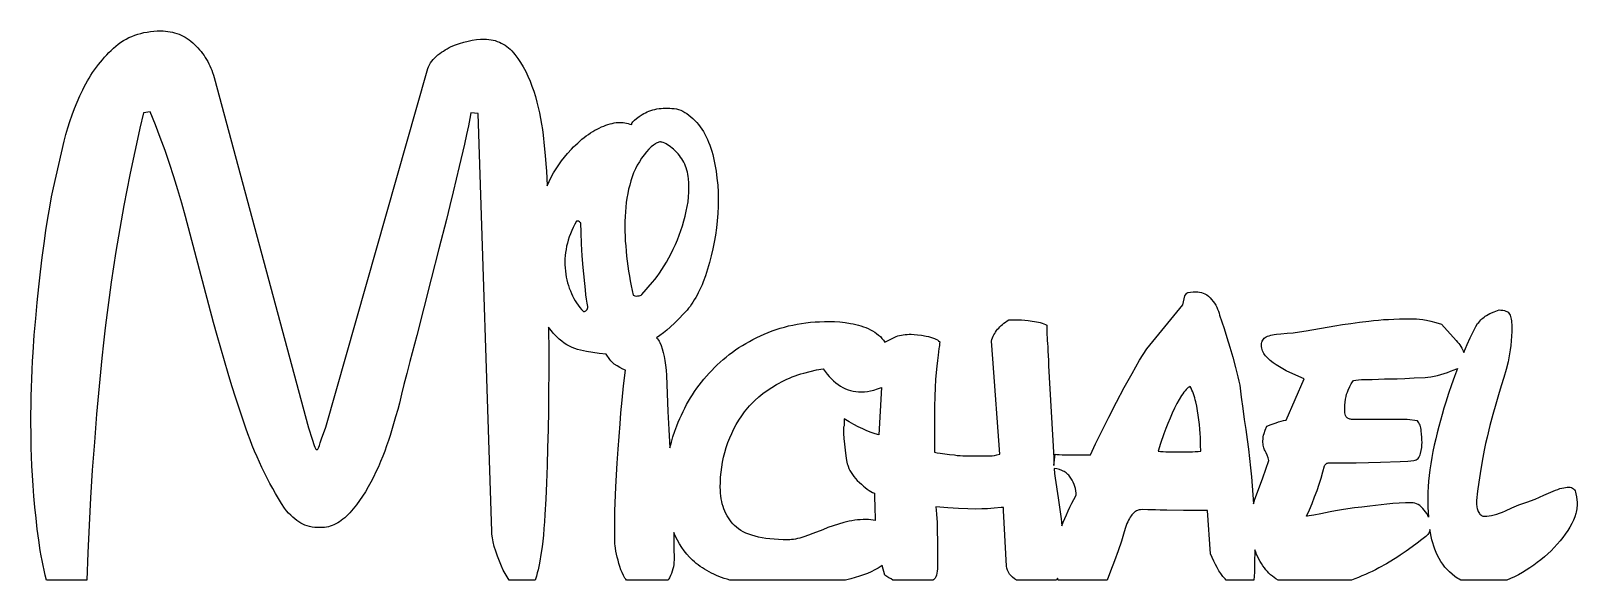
# Model space of a CAD drawing. Extents: x 17 to 192, y 19 to 81.
import ezdxf

# ---------------------------------------------------------------- set-up
doc = ezdxf.new("R2010")
doc.units = 0
doc.layers.add('CAMADA_1', color=18, linetype='CONTINUOUS')

msp = doc.modelspace()

# ---------------------------------------------------------------- linework, layer by layer
at = {"layer": 'CAMADA_1'}
for points in [[(18.95, 18.83), (18.8, 19.38), (18.66, 19.96), (18.54, 20.48), (18.43, 21.02), (18.33, 21.58), (18.23, 22.15), (18.05, 23.33), (17.89, 24.57), (17.75, 25.83), (17.63, 27.07), (17.52, 28.28), (17.43, 29.48), (17.35, 30.64), (17.29, 31.73), (17.25, 32.77), (17.22, 33.76), (17.19, 35.4), (17.18, 36.51), (17.18, 37.52), (17.19, 38.53), (17.21, 39.54), (17.24, 40.54), (17.27, 41.54), (17.32, 42.53), (17.37, 43.52), (17.43, 44.51), (17.56, 46.45), (17.72, 48.33), (17.88, 50.15), (18.06, 51.92), (18.26, 53.61), (18.46, 55.24), (18.66, 56.79), (18.87, 58.27), (19.08, 59.65), (19.29, 60.91), (19.5, 62.06), (19.72, 63.09), (20.94, 68.34), (21.13, 69.1), (21.34, 69.85), (21.57, 70.58), (21.82, 71.31), (22.09, 72.03), (22.38, 72.75), (22.69, 73.45), (23.02, 74.14), (23.19, 74.48), (23.37, 74.82), (23.55, 75.14), (23.74, 75.47), (23.94, 75.78), (24.14, 76.09), (24.35, 76.39), (24.56, 76.69), (24.78, 76.98), (25.01, 77.27), (25.24, 77.54), (25.48, 77.81), (25.72, 78.08), (25.97, 78.34), (26.23, 78.59), (26.49, 78.84), (26.76, 79.07), (27.03, 79.3), (27.32, 79.5), (27.62, 79.69), (27.92, 79.87), (28.23, 80.03), (28.55, 80.17), (28.88, 80.3), (29.22, 80.41), (29.56, 80.51), (29.92, 80.6), (30.28, 80.66), (30.65, 80.72), (31.03, 80.76), (31.42, 80.78), (31.82, 80.79), (32.09, 80.78), (32.36, 80.76), (32.63, 80.73), (32.89, 80.69), (33.14, 80.64), (33.39, 80.57), (33.63, 80.49), (33.88, 80.41), (34.11, 80.3), (34.34, 80.19), (34.57, 80.07), (34.79, 79.93), (35.01, 79.78), (35.22, 79.62), (35.43, 79.45), (35.63, 79.26), (35.83, 79.07), (36.02, 78.87), (36.2, 78.67), (36.37, 78.46), (36.54, 78.24), (36.7, 78.02), (36.84, 77.8), (36.99, 77.57), (37.12, 77.33), (37.25, 77.09), (37.36, 76.85), (37.47, 76.6), (37.58, 76.34), (37.67, 76.08), (37.76, 75.81), (37.83, 75.54), (48.5, 36), (48.91, 34.74), (49.14, 34.01), (49.2, 33.81), (49.24, 33.73), (49.27, 33.66), (49.31, 33.61), (49.35, 33.57), (49.39, 33.55), (49.43, 33.54), (49.47, 33.55), (49.51, 33.57), (49.55, 33.61), (49.59, 33.66), (49.63, 33.73), (49.66, 33.81), (49.73, 34.01), (49.82, 34.31), (49.97, 34.76), (50.45, 36.08), (61.88, 76.3), (61.95, 76.53), (62.04, 76.75), (62.14, 76.96), (62.26, 77.17), (62.39, 77.36), (62.54, 77.55), (62.71, 77.73), (62.89, 77.91), (63.09, 78.07), (63.29, 78.23), (63.49, 78.38), (63.7, 78.52), (63.91, 78.65), (64.13, 78.78), (64.36, 78.9), (64.59, 79.01), (65.06, 79.21), (65.53, 79.38), (66.01, 79.52), (66.49, 79.64), (66.97, 79.74), (67.43, 79.8), (67.88, 79.84), (68.31, 79.85), (68.57, 79.85), (68.83, 79.83), (69.08, 79.79), (69.32, 79.75), (69.56, 79.69), (69.79, 79.61), (70.02, 79.52), (70.24, 79.42), (70.45, 79.31), (70.66, 79.18), (70.86, 79.03), (71.06, 78.88), (71.25, 78.71), (71.43, 78.53), (71.61, 78.33), (71.78, 78.12), (72.11, 77.67), (72.42, 77.21), (72.72, 76.72), (72.99, 76.21), (73.24, 75.69), (73.48, 75.13), (73.7, 74.56), (73.9, 73.97), (74.08, 73.37), (74.25, 72.76), (74.41, 72.14), (74.55, 71.53), (74.67, 70.9), (74.78, 70.28), (74.88, 69.65), (74.96, 69.02), (75.09, 67.81), (75.2, 66.73), (75.28, 65.78), (75.34, 64.95), (75.37, 64.19), (75.4, 63.31), (75.63, 63.81), (75.88, 64.29), (76.14, 64.76), (76.42, 65.22), (76.72, 65.67), (77.03, 66.11), (77.36, 66.53), (77.7, 66.94), (78.17, 67.45), (78.4, 67.69), (78.63, 67.92), (78.87, 68.14), (79.1, 68.36), (79.34, 68.56), (79.58, 68.75), (79.82, 68.93), (80.06, 69.11), (80.31, 69.27), (80.55, 69.42), (80.8, 69.57), (81.04, 69.7), (81.29, 69.83), (81.54, 69.95), (81.79, 70.05), (82.04, 70.14), (82.27, 70.23), (82.51, 70.3), (82.74, 70.35), (82.96, 70.4), (83.18, 70.44), (83.39, 70.46), (83.6, 70.47), (83.8, 70.47), (84, 70.45), (84.19, 70.43), (84.38, 70.39), (84.56, 70.35), (84.74, 70.28), (84.92, 70.21), (84.96, 70.28), (84.97, 70.34), (84.97, 70.37), (84.99, 70.41), (85.07, 70.52), (85.26, 70.72), (85.5, 70.92), (85.79, 71.13), (86.13, 71.35), (86.31, 71.45), (86.5, 71.55), (86.7, 71.64), (86.9, 71.73), (87.11, 71.8), (87.33, 71.87), (87.56, 71.93), (87.79, 71.98), (88.03, 72.02), (88.27, 72.05), (88.51, 72.07), (88.75, 72.08), (89, 72.08), (89.24, 72.07), (89.49, 72.05), (89.74, 72.02), (89.99, 71.98), (90.23, 71.91), (90.48, 71.83), (90.71, 71.72), (90.95, 71.6), (91.18, 71.45), (91.41, 71.29), (91.63, 71.11), (91.86, 70.9), (92.08, 70.68), (92.29, 70.45), (92.49, 70.21), (92.68, 69.96), (92.86, 69.7), (93.03, 69.43), (93.2, 69.15), (93.35, 68.85), (93.5, 68.55), (93.63, 68.23), (93.76, 67.9), (93.88, 67.56), (93.99, 67.22), (94.09, 66.86), (94.18, 66.48), (94.34, 65.73), (94.47, 64.96), (94.57, 64.19), (94.65, 63.4), (94.69, 62.61), (94.71, 61.81), (94.69, 61), (94.65, 60.19), (94.59, 59.37), (94.5, 58.56), (94.39, 57.76), (94.26, 56.97), (94.1, 56.19), (93.93, 55.41), (93.73, 54.65), (93.51, 53.89), (93.27, 53.16), (93.01, 52.48), (92.88, 52.15), (92.75, 51.84), (92.61, 51.53), (92.46, 51.24), (92.32, 50.96), (92.17, 50.69), (92.01, 50.43), (91.86, 50.18), (91.69, 49.94), (91.53, 49.71), (91.36, 49.49), (91.19, 49.29), (90.76, 48.81), (90.3, 48.33), (89.81, 47.84), (89.29, 47.36), (88.91, 47.02), (88.53, 46.71), (88.14, 46.42), (87.76, 46.16), (87.87, 46.04), (87.96, 45.91), (88.05, 45.78), (88.12, 45.64), (88.26, 45.3), (88.39, 44.93), (88.51, 44.52), (88.61, 44.07), (88.7, 43.59), (88.77, 43.06), (88.84, 42.51), (88.89, 41.91), (88.96, 39.88), (89.04, 37.84), (89.14, 35.8), (89.25, 33.74), (89.42, 34.37), (89.6, 34.99), (89.8, 35.62), (90.03, 36.24), (90.19, 36.65), (90.37, 37.05), (90.55, 37.45), (90.74, 37.85), (90.93, 38.24), (91.14, 38.62), (91.35, 39), (91.58, 39.37), (91.81, 39.74), (92.05, 40.1), (92.3, 40.46), (92.56, 40.81), (92.82, 41.16), (93.1, 41.5), (93.38, 41.83), (93.67, 42.16), (93.97, 42.49), (94.28, 42.8), (94.6, 43.11), (94.92, 43.41), (95.26, 43.71), (95.6, 43.99), (95.95, 44.27), (96.31, 44.53), (96.67, 44.8), (97.05, 45.05), (97.43, 45.29), (97.82, 45.53), (98.22, 45.76), (98.63, 45.98), (99.05, 46.19), (99.47, 46.4), (99.9, 46.59), (100.34, 46.77), (100.79, 46.94), (101.24, 47.1), (101.7, 47.25), (102.17, 47.38), (102.64, 47.5), (103.12, 47.6), (103.61, 47.7), (104.1, 47.78), (104.61, 47.85), (105.11, 47.91), (105.63, 47.95), (106.15, 47.98), (106.68, 48), (107.22, 48.01), (107.81, 47.99), (108.41, 47.95), (109.02, 47.89), (109.63, 47.79), (109.93, 47.74), (110.23, 47.67), (110.52, 47.59), (110.81, 47.51), (111.08, 47.41), (111.35, 47.31), (111.62, 47.2), (111.87, 47.07), (112.12, 46.94), (112.36, 46.8), (112.58, 46.64), (112.79, 46.47), (113, 46.29), (113.18, 46.1), (113.36, 45.9), (113.52, 45.68), (114.78, 46.31), (114.97, 46.37), (115.17, 46.42), (115.37, 46.47), (115.58, 46.5), (115.79, 46.53), (116.01, 46.55), (116.24, 46.56), (116.47, 46.57), (116.8, 46.55), (117.19, 46.51), (117.64, 46.45), (118.16, 46.36), (118.43, 46.3), (118.67, 46.24), (118.89, 46.17), (119.09, 46.09), (119.27, 46.01), (119.43, 45.92), (119.57, 45.82), (119.69, 45.72), (119.68, 45.48), (119.67, 45.28), (119.64, 45.1), (119.6, 44.96), (119.52, 44.2), (119.43, 43.61), (119.36, 42.96), (119.29, 42.24), (119.22, 41.44), (119.17, 40.56), (119.13, 39.55), (119.1, 38.42), (119.09, 37.17), (119.09, 33.27), (119.42, 33.2), (119.73, 33.14), (120.01, 33.09), (120.28, 33.06), (120.81, 33.01), (121.38, 32.94), (121.68, 32.9), (121.99, 32.87), (122.32, 32.86), (122.65, 32.85), (125.44, 32.85), (125.63, 32.86), (125.87, 32.89), (126.14, 32.95), (126.46, 33.02), (125.7, 43.77), (125.53, 45.8), (125.59, 45.98), (125.65, 46.16), (125.73, 46.33), (125.81, 46.49), (125.9, 46.65), (126, 46.81), (126.11, 46.97), (126.23, 47.12), (126.35, 47.26), (126.49, 47.41), (126.63, 47.54), (126.78, 47.68), (126.94, 47.81), (127.11, 47.93), (127.29, 48.06), (127.48, 48.18), (128.66, 48.18), (128.94, 48.17), (129.28, 48.14), (129.68, 48.1), (130.14, 48.05), (130.38, 48.01), (130.61, 47.97), (130.83, 47.92), (131.04, 47.87), (131.24, 47.81), (131.44, 47.74), (131.62, 47.66), (131.79, 47.58), (131.79, 46.48), (131.8, 46.18), (131.81, 45.85), (131.84, 45.5), (131.88, 45.13), (131.89, 44.67), (131.92, 44.15), (131.95, 43.59), (131.96, 43.01), (132.56, 32.6), (132.56, 32.17), (132.58, 31.75), (132.72, 33.04), (132.92, 33.01), (133.18, 32.98), (133.51, 32.96), (133.9, 32.96), (136.7, 32.96), (137.27, 34.18), (137.97, 35.63), (138.76, 37.22), (139.62, 38.89), (140.51, 40.55), (140.95, 41.35), (141.39, 42.15), (141.83, 42.9), (142.25, 43.62), (142.66, 44.28), (143.05, 44.9), (147.11, 49.89), (147.36, 50.91), (147.45, 51.06), (147.54, 51.17), (147.59, 51.22), (147.64, 51.25), (147.69, 51.27), (147.74, 51.29), (147.99, 51.32), (148.29, 51.33), (148.8, 51.33), (149.01, 51.32), (149.22, 51.28), (149.42, 51.21), (149.62, 51.12), (149.81, 51), (150, 50.85), (150.19, 50.68), (150.37, 50.48), (150.54, 50.27), (150.69, 50.06), (150.83, 49.84), (150.95, 49.62), (151.05, 49.39), (151.14, 49.17), (151.21, 48.94), (151.26, 48.71), (151.77, 47.22), (152.1, 46.21), (152.44, 45.11), (152.77, 43.97), (153.08, 42.82), (153.34, 41.75), (153.45, 41.27), (153.54, 40.83), (153.71, 39.47), (153.88, 38.18), (154.05, 36.95), (154.22, 35.8), (154.38, 34.68), (154.53, 33.59), (154.66, 32.53), (154.77, 31.48), (154.87, 30.47), (154.96, 29.46), (155.03, 28.45), (155.1, 27.44), (155.26, 27.94), (155.44, 28.45), (156.15, 30.37), (156.84, 32.3), (156.75, 32.63), (156.65, 32.92), (156.54, 33.18), (156.41, 33.41), (156.35, 33.52), (156.3, 33.63), (156.26, 33.76), (156.22, 33.89), (156.2, 34.03), (156.18, 34.18), (156.16, 34.34), (156.16, 34.51), (156.17, 34.75), (156.19, 34.97), (156.23, 35.17), (156.29, 35.35), (156.42, 35.73), (156.58, 36.2), (157.1, 36.38), (157.64, 36.58), (157.92, 36.68), (158.2, 36.76), (158.49, 36.83), (158.78, 36.88), (160.82, 41.53), (159.21, 42.25), (158.79, 42.45), (158.39, 42.66), (158.01, 42.87), (157.64, 43.1), (157.3, 43.34), (156.99, 43.59), (156.71, 43.85), (156.58, 43.98), (156.46, 44.12), (156.35, 44.26), (156.25, 44.4), (156.17, 44.55), (156.11, 44.7), (156.06, 44.85), (156.02, 45.01), (156, 45.18), (155.99, 45.34), (156, 45.51), (156.03, 45.66), (156.07, 45.79), (156.13, 45.91), (156.21, 46.02), (156.3, 46.12), (156.41, 46.2), (156.54, 46.27), (156.69, 46.34), (156.85, 46.39), (157.03, 46.44), (157.23, 46.49), (157.44, 46.53), (157.68, 46.56), (158.19, 46.61), (158.88, 46.67), (159.58, 46.74), (160.3, 46.84), (161.03, 46.95), (164.25, 47.5), (165.14, 47.65), (166.08, 47.79), (167.06, 47.92), (168.1, 48.05), (168.64, 48.11), (169.19, 48.16), (169.76, 48.21), (170.34, 48.24), (170.94, 48.27), (171.56, 48.29), (172.19, 48.3), (172.84, 48.31), (173.15, 48.3), (173.47, 48.29), (173.82, 48.26), (174.19, 48.22), (174.39, 48.2), (174.61, 48.16), (175.1, 48.05), (175.67, 47.9), (176.31, 47.71), (177.96, 45.85), (178.11, 45.68), (178.24, 45.51), (178.37, 45.35), (178.48, 45.18), (178.58, 45.01), (178.67, 44.85), (178.75, 44.68), (178.82, 44.52), (179.19, 45.39), (179.54, 46.16), (179.86, 46.85), (180.17, 47.44), (180.38, 47.76), (180.5, 47.9), (180.61, 48.04), (180.73, 48.17), (180.85, 48.29), (180.97, 48.39), (181.1, 48.49), (181.23, 48.59), (181.39, 48.69), (181.57, 48.79), (181.77, 48.89), (182.24, 49.09), (182.79, 49.3), (183.01, 49.29), (183.21, 49.27), (183.39, 49.23), (183.55, 49.18), (183.69, 49.12), (183.81, 49.04), (183.9, 48.94), (183.98, 48.83), (184.04, 48.71), (184.09, 48.57), (184.13, 48.42), (184.17, 48.25), (184.19, 48.07), (184.21, 47.87), (184.23, 47.66), (184.23, 47.44), (184.22, 46.87), (184.2, 46.33), (184.17, 45.81), (184.12, 45.3), (184.06, 44.81), (183.99, 44.34), (183.91, 43.89), (183.81, 43.46), (183.58, 42.59), (183.33, 41.68), (183.05, 40.73), (182.75, 39.73), (182.43, 38.67), (182.1, 37.52), (181.77, 36.28), (181.44, 34.95), (181.27, 34.24), (181.11, 33.47), (180.95, 32.65), (180.8, 31.78), (180.66, 30.86), (180.52, 29.89), (180.38, 28.87), (180.25, 27.79), (180.25, 27.46), (180.25, 27.31), (180.27, 27.17), (180.29, 27.04), (180.31, 26.91), (180.35, 26.78), (180.39, 26.66), (180.45, 26.55), (180.5, 26.44), (180.57, 26.34), (180.64, 26.25), (180.72, 26.18), (180.8, 26.12), (180.89, 26.08), (180.98, 26.04), (181.08, 26.02), (181.18, 26.02), (181.42, 26.03), (181.68, 26.06), (181.95, 26.11), (182.23, 26.18), (182.53, 26.26), (182.84, 26.37), (183.17, 26.5), (183.51, 26.65), (184.24, 26.97), (185.04, 27.3), (185.92, 27.63), (186.85, 27.96), (187.83, 28.4), (188.89, 28.85), (189.15, 28.96), (189.41, 29.06), (189.65, 29.14), (189.88, 29.2), (190.1, 29.25), (190.3, 29.29), (190.49, 29.31), (190.66, 29.32), (190.82, 29.31), (190.97, 29.27), (191.09, 29.21), (191.2, 29.13), (191.3, 29.02), (191.37, 28.89), (191.43, 28.74), (191.47, 28.56), (191.52, 28.2), (191.56, 27.88), (191.59, 27.6), (191.6, 27.37), (191.59, 27.2), (191.58, 27.03), (191.56, 26.85), (191.53, 26.68), (191.49, 26.5), (191.45, 26.32), (191.33, 25.95), (191.18, 25.58), (191, 25.2), (190.79, 24.81), (190.54, 24.41), (190.26, 24.01), (189.98, 23.62), (189.67, 23.24), (189.35, 22.86), (189.02, 22.5), (188.66, 22.14), (188.3, 21.79), (187.91, 21.44), (187.52, 21.11), (187.11, 20.8), (186.7, 20.49), (186.28, 20.21), (185.86, 19.93), (185.42, 19.67), (184.98, 19.43), (184.53, 19.2), (184.1, 19), (183.68, 18.83), (178.5, 18.83), (178.31, 18.92), (178.13, 19.02), (177.96, 19.13), (177.8, 19.24), (177.49, 19.48), (177.2, 19.74), (176.93, 20.01), (176.67, 20.3), (176.44, 20.61), (176.22, 20.93), (176.03, 21.26), (175.85, 21.61), (175.7, 21.95), (175.56, 22.3), (175.43, 22.65), (175.32, 23.01), (175.22, 23.38), (175.13, 23.75), (175.06, 24.14), (175, 24.53), (174.97, 24.4), (174.93, 24.28), (174.88, 24.17), (174.83, 24.07), (174.77, 23.98), (174.7, 23.89), (174.62, 23.82), (174.53, 23.75), (174.08, 23.4), (173.56, 23), (172.98, 22.57), (172.33, 22.1), (171.99, 21.86), (171.63, 21.62), (171.26, 21.38), (170.88, 21.14), (170.08, 20.67), (169.24, 20.2), (168.87, 20), (168.49, 19.81), (168.11, 19.63), (167.72, 19.46), (167.33, 19.29), (166.93, 19.13), (166.53, 18.98), (166.13, 18.83), (157.86, 18.83), (157.63, 18.97), (157.42, 19.11), (157.22, 19.27), (157.02, 19.43), (156.83, 19.61), (156.66, 19.8), (156.49, 19.99), (156.33, 20.2), (156.16, 20.44), (156, 20.69), (155.85, 20.93), (155.7, 21.18), (155.57, 21.44), (155.45, 21.7), (155.34, 21.96), (155.23, 22.22), (155.22, 20.72), (155.21, 20.15), (155.19, 19.71), (155.16, 19.26), (155.12, 18.83), (152, 18.83), (151.89, 18.95), (151.65, 19.24), (151.42, 19.55), (151.2, 19.88), (150.99, 20.23), (150.79, 20.59), (150.6, 20.97), (150.42, 21.37), (150.24, 21.78), (149.9, 26.69), (147.19, 26.69), (145.3, 26.7), (144.58, 26.72), (144.02, 26.74), (143.16, 26.77), (142.54, 26.78), (142.35, 26.77), (142.2, 26.76), (142.09, 26.73), (142.06, 26.71), (142.03, 26.69), (141.91, 26.64), (141.8, 26.58), (141.69, 26.51), (141.59, 26.42), (141.48, 26.31), (141.38, 26.2), (141.28, 26.07), (141.18, 25.92), (141.09, 25.76), (141, 25.59), (140.91, 25.41), (140.82, 25.21), (140.66, 24.77), (140.51, 24.28), (140.19, 23.23), (139.83, 22.13), (139.43, 21), (138.98, 19.84), (138.6, 18.83), (133.05, 18.83), (132.98, 19.04), (132.86, 18.83), (128.36, 18.83), (128.13, 18.98), (127.92, 19.15), (127.74, 19.32), (127.58, 19.51), (127.45, 19.72), (127.35, 19.93), (127.27, 20.16), (127.22, 20.41), (126.88, 26.67), (126.88, 27.01), (126.63, 27.01), (125.82, 26.94), (125.1, 26.88), (124.43, 26.85), (123.75, 26.84), (122.87, 26.86), (121.82, 26.9), (120.62, 26.98), (119.26, 27.09), (119.3, 26.7), (119.34, 26.27), (119.39, 25.32), (119.42, 24.3), (119.43, 23.28), (119.43, 20.41), (119.43, 20.1), (119.4, 19.83), (119.37, 19.59), (119.32, 19.38), (119.25, 19.2), (119.17, 19.05), (119.12, 18.98), (119.08, 18.93), (119.02, 18.88), (118.97, 18.84), (118.95, 18.83), (114.41, 18.83), (114.2, 18.95), (113.97, 19.08), (113.74, 19.22), (113.51, 19.39), (113.21, 20.48), (113.1, 20.41), (112.74, 20.18), (112.36, 19.97), (111.97, 19.77), (111.55, 19.58), (111.11, 19.41), (110.65, 19.25), (110.17, 19.1), (109.67, 18.97), (109.08, 18.83), (96.02, 18.83), (95.7, 18.92), (95.39, 19.02), (95.08, 19.13), (94.79, 19.24), (94.5, 19.36), (94.22, 19.48), (93.94, 19.61), (93.68, 19.75), (93.42, 19.89), (93.17, 20.04), (92.92, 20.2), (92.68, 20.36), (92.45, 20.53), (92.23, 20.71), (92.02, 20.89), (91.81, 21.08), (91.48, 21.41), (91.17, 21.76), (90.87, 22.12), (90.6, 22.5), (90.35, 22.9), (90.11, 23.32), (89.89, 23.75), (89.7, 24.2), (89.72, 22.63), (89.73, 21.08), (89.72, 20.83), (89.7, 20.58), (89.66, 20.33), (89.6, 20.08), (89.53, 19.83), (89.45, 19.58), (89.34, 19.34), (89.22, 19.09), (89.14, 18.96), (89.05, 18.83), (84.37, 18.83), (84.27, 18.93), (84.18, 19.05), (84.1, 19.19), (84.02, 19.35), (83.87, 19.67), (83.74, 20), (83.62, 20.35), (83.51, 20.7), (83.41, 21.06), (83.32, 21.41), (83.24, 21.76), (83.17, 22.1), (83.11, 22.42), (83.08, 22.69), (83.05, 22.92), (83.04, 23.12), (83.04, 25.7), (83.05, 26.64), (83.09, 27.52), (83.17, 29.34), (83.3, 32), (83.42, 33.58), (83.64, 36.45), (83.74, 37.71), (83.87, 39.14), (84.04, 40.74), (84.25, 42.5), (83.93, 42.64), (83.61, 42.8), (83.3, 42.98), (82.98, 43.19), (82.85, 43.31), (82.73, 43.43), (82.61, 43.57), (82.49, 43.73), (82.06, 44.33), (81.29, 44.4), (80.55, 44.5), (79.85, 44.61), (79.18, 44.75), (78.85, 44.84), (78.54, 44.94), (78.23, 45.07), (77.92, 45.21), (77.63, 45.38), (77.34, 45.56), (77.05, 45.77), (76.78, 45.99), (76.61, 46.14), (76.45, 46.3), (76.3, 46.46), (76.14, 46.63), (76, 46.81), (75.85, 46.99), (75.72, 47.18), (75.58, 47.38), (75.59, 44.51), (75.59, 42.3), (75.57, 40.12), (75.55, 37.96), (75.51, 35.83), (75.46, 33.75), (75.4, 31.74), (75.33, 29.81), (75.25, 27.96), (75.16, 26.22), (75.1, 25.4), (75.04, 24.63), (74.98, 23.9), (74.91, 23.21), (74.83, 22.56), (74.75, 21.95), (74.53, 20.72), (74.47, 20.36), (74.39, 20), (74.3, 19.64), (74.2, 19.28), (74.12, 19.05), (74.04, 18.83), (71.14, 18.83), (70.9, 19.19), (70.67, 19.56), (70.46, 19.96), (70.26, 20.38), (70.02, 20.95), (69.8, 21.51), (69.62, 22.07), (69.45, 22.62), (69.33, 23.14), (69.23, 23.6), (69.18, 23.99), (69.16, 24.16), (69.16, 24.32), (67.63, 71.47), (66.79, 71.56), (66.68, 70.89), (66.52, 70.08), (66.32, 69.11), (66.07, 68), (65.48, 65.47), (64.8, 62.63), (64.43, 61.1), (64.04, 59.51), (63.19, 56.19), (62.32, 52.82), (61.5, 49.55), (60.7, 46.42), (59.93, 43.49), (59.57, 42.13), (59.25, 40.9), (58.98, 39.79), (58.74, 38.79), (58.55, 38.09), (58.31, 37.25), (57.69, 35.15), (57.5, 34.56), (57.3, 33.97), (57.09, 33.38), (56.86, 32.79), (56.62, 32.21), (56.37, 31.62), (56.1, 31.04), (55.82, 30.45), (55.53, 29.88), (55.23, 29.33), (54.91, 28.8), (54.59, 28.28), (54.25, 27.79), (53.9, 27.32), (53.53, 26.87), (53.16, 26.43), (52.97, 26.23), (52.77, 26.04), (52.58, 25.86), (52.38, 25.69), (52.18, 25.54), (51.98, 25.4), (51.78, 25.27), (51.57, 25.16), (51.36, 25.06), (51.15, 24.98), (50.94, 24.9), (50.73, 24.84), (50.51, 24.8), (50.3, 24.77), (50.08, 24.75), (49.86, 24.74), (49.52, 24.75), (49.21, 24.77), (48.9, 24.81), (48.62, 24.87), (48.34, 24.94), (48.09, 25.02), (47.84, 25.13), (47.61, 25.25), (47.39, 25.38), (47.16, 25.54), (46.94, 25.72), (46.71, 25.92), (46.48, 26.15), (46.25, 26.39), (46.02, 26.65), (45.79, 26.94), (45.45, 27.48), (45.11, 28.04), (44.78, 28.6), (44.46, 29.17), (44.14, 29.74), (43.83, 30.33), (43.53, 30.92), (43.24, 31.52), (42.96, 32.13), (42.68, 32.75), (42.41, 33.38), (42.15, 34.01), (41.89, 34.66), (41.65, 35.31), (41.41, 35.97), (41.18, 36.63), (40.73, 37.99), (40.28, 39.35), (39.85, 40.74), (39.42, 42.14), (39, 43.55), (38.59, 44.98), (38.19, 46.43), (37.79, 47.89), (34.62, 59.83), (34.2, 61.34), (33.76, 62.84), (33.3, 64.33), (32.82, 65.81), (32.31, 67.28), (31.77, 68.75), (31.22, 70.2), (30.64, 71.64), (29.87, 71.56), (29.47, 69.8), (29.08, 68.05), (28.7, 66.3), (28.34, 64.56), (28, 62.82), (27.67, 61.08), (27.35, 59.34), (27.05, 57.61), (26.76, 55.88), (26.49, 54.16), (26.24, 52.43), (25.99, 50.71), (25.77, 49), (25.56, 47.29), (25.36, 45.58), (25.18, 43.87), (24.86, 40.69), (24.58, 37.53), (24.33, 34.38), (24.1, 31.24), (23.9, 28.12), (23.74, 25.01), (23.6, 21.91), (23.49, 18.83)], [(85.13, 50.96), (85.21, 50.92), (85.32, 50.89), (85.45, 50.87), (85.62, 50.88), (85.78, 50.9), (85.91, 50.93), (86.02, 50.97), (86.09, 51.03), (87.31, 52.44), (87.57, 52.75), (87.83, 53.09), (88.1, 53.46), (88.36, 53.85), (88.62, 54.27), (88.87, 54.71), (89.13, 55.18), (89.39, 55.67), (89.64, 56.18), (89.88, 56.7), (90.1, 57.22), (90.3, 57.74), (90.49, 58.27), (90.67, 58.81), (90.84, 59.35), (90.98, 59.9), (91.11, 60.44), (91.22, 60.99), (91.3, 61.52), (91.36, 62.05), (91.39, 62.58), (91.4, 63.1), (91.38, 63.61), (91.35, 64.12), (91.32, 64.37), (91.28, 64.62), (91.23, 64.86), (91.17, 65.09), (91.1, 65.32), (91.02, 65.54), (90.93, 65.75), (90.83, 65.96), (90.72, 66.17), (90.6, 66.36), (90.47, 66.56), (90.33, 66.74), (90.18, 66.92), (90.02, 67.1), (89.85, 67.26), (89.67, 67.43), (89.5, 67.57), (89.33, 67.71), (89.16, 67.83), (88.99, 67.93), (88.83, 68.03), (88.67, 68.11), (88.51, 68.18), (88.36, 68.23), (88.28, 68.25), (88.19, 68.26), (88.11, 68.26), (88.02, 68.24), (87.92, 68.21), (87.83, 68.17), (87.72, 68.12), (87.62, 68.06), (87.39, 67.9), (87.16, 67.7), (86.9, 67.45), (86.63, 67.15), (86.34, 66.79), (86.06, 66.42), (85.81, 66.03), (85.58, 65.63), (85.36, 65.21), (85.17, 64.78), (85, 64.34), (84.85, 63.88), (84.72, 63.4), (84.6, 62.92), (84.5, 62.43), (84.41, 61.93), (84.34, 61.42), (84.28, 60.91), (84.24, 60.38), (84.21, 59.84), (84.19, 59.3), (84.18, 58.75), (84.19, 58.2), (84.2, 57.64), (84.23, 57.08), (84.27, 56.52), (84.31, 55.95), (84.37, 55.38), (84.44, 54.81), (84.51, 54.24), (84.59, 53.68), (84.69, 53.13), (84.79, 52.58), (84.89, 52.04), (85.01, 51.5)], [(79.5, 49.13), (79.61, 49.14), (79.71, 49.17), (79.79, 49.21), (79.85, 49.27), (79.92, 49.37), (79.97, 49.47), (80, 49.59), (80, 49.7), (79.92, 50.08), (79.84, 50.52), (79.78, 51.02), (79.72, 51.57), (79.48, 54.08), (79.37, 55.42), (79.29, 56.76), (79.24, 58.03), (79.22, 59.13), (79.15, 59.18), (79.05, 59.26), (78.95, 59.31), (78.84, 59.33), (78.72, 59.33), (78.53, 58.98), (78.35, 58.62), (78.19, 58.26), (78.04, 57.9), (77.91, 57.55), (77.8, 57.19), (77.69, 56.84), (77.61, 56.49), (77.54, 56.14), (77.48, 55.78), (77.44, 55.43), (77.42, 55.08), (77.41, 54.74), (77.41, 54.39), (77.43, 54.04), (77.47, 53.69), (77.52, 53.35), (77.57, 53.02), (77.64, 52.69), (77.72, 52.37), (77.81, 52.06), (77.91, 51.76), (78.03, 51.46), (78.15, 51.17), (78.28, 50.89), (78.42, 50.61), (78.58, 50.35), (78.74, 50.09), (78.91, 49.84), (79.1, 49.59), (79.29, 49.36)], [(112.43, 25.55), (112.18, 25.6), (111.92, 25.63), (111.65, 25.65), (111.37, 25.66), (111.05, 25.65), (110.73, 25.63), (110.42, 25.61), (110.11, 25.57), (109.8, 25.52), (109.49, 25.46), (109.18, 25.4), (108.87, 25.32), (108.26, 25.14), (107.66, 24.95), (107.08, 24.74), (106.5, 24.51), (105.4, 24.08), (104.88, 23.89), (104.38, 23.71), (104.14, 23.63), (103.9, 23.56), (103.67, 23.5), (103.44, 23.45), (103.21, 23.42), (102.99, 23.39), (102.78, 23.37), (102.56, 23.37), (102.02, 23.38), (101.5, 23.39), (101.01, 23.43), (100.54, 23.47), (100.08, 23.53), (99.65, 23.6), (99.24, 23.68), (98.86, 23.77), (98.49, 23.88), (98.15, 24), (97.83, 24.13), (97.53, 24.27), (97.25, 24.43), (97, 24.6), (96.76, 24.78), (96.55, 24.98), (96.36, 25.18), (96.17, 25.4), (96, 25.62), (95.85, 25.85), (95.7, 26.09), (95.57, 26.34), (95.45, 26.6), (95.34, 26.86), (95.25, 27.14), (95.17, 27.42), (95.1, 27.71), (95.04, 28.01), (95, 28.32), (94.97, 28.64), (94.95, 28.96), (94.94, 29.3), (94.95, 29.87), (94.98, 30.43), (95.04, 31), (95.11, 31.56), (95.21, 32.12), (95.32, 32.68), (95.46, 33.23), (95.62, 33.78), (95.8, 34.33), (96, 34.86), (96.23, 35.38), (96.48, 35.89), (96.75, 36.39), (97.04, 36.87), (97.36, 37.34), (97.69, 37.8), (97.87, 38.03), (98.06, 38.25), (98.25, 38.47), (98.44, 38.68), (98.85, 39.09), (99.29, 39.49), (99.75, 39.86), (100.24, 40.23), (100.75, 40.57), (101.29, 40.89), (101.57, 41.05), (101.86, 41.2), (102.15, 41.34), (102.45, 41.48), (102.75, 41.61), (103.06, 41.74), (103.38, 41.86), (103.7, 41.97), (104.04, 42.08), (104.37, 42.18), (105.07, 42.37), (105.79, 42.53), (106.54, 42.67), (106.77, 42.35), (107, 42.06), (107.23, 41.78), (107.48, 41.52), (107.73, 41.29), (107.98, 41.07), (108.24, 40.88), (108.51, 40.7), (108.78, 40.55), (109.06, 40.42), (109.35, 40.3), (109.64, 40.21), (109.93, 40.14), (110.24, 40.09), (110.54, 40.06), (110.86, 40.05), (111.2, 40.06), (111.55, 40.1), (111.9, 40.17), (112.26, 40.26), (112.69, 40.4), (113.13, 40.56), (112.83, 35.22), (112.4, 35.34), (111.95, 35.49), (111.49, 35.67), (111.01, 35.88), (110.51, 36.11), (110, 36.38), (109.48, 36.68), (108.93, 37), (108.93, 36.24), (108.85, 36.07), (108.85, 35.9), (108.86, 35.37), (108.89, 34.79), (108.94, 34.16), (109.02, 33.49), (109.1, 32.85), (109.19, 32.33), (109.27, 31.94), (109.32, 31.79), (109.36, 31.67), (109.45, 31.43), (109.56, 31.2), (109.69, 30.97), (109.84, 30.75), (110.01, 30.52), (110.2, 30.29), (110.4, 30.07), (110.63, 29.85), (110.86, 29.63), (111.08, 29.44), (111.3, 29.26), (111.52, 29.09), (111.73, 28.95), (111.93, 28.82), (112.13, 28.71), (112.32, 28.62), (112.33, 28.06), (112.36, 27.22)], [(174.84, 25.93), (174.75, 26.13), (174.64, 26.33), (174.51, 26.52), (174.36, 26.72), (174.19, 26.92), (174.02, 27.09), (173.84, 27.23), (173.66, 27.35), (173.48, 27.44), (173.3, 27.51), (173.11, 27.55), (172.92, 27.56), (172.24, 27.55), (171.53, 27.52), (170.82, 27.47), (170.13, 27.39), (168.21, 27.18), (167.33, 27.07), (166.5, 26.96), (165.73, 26.85), (165.01, 26.74), (164.35, 26.62), (163.74, 26.51), (162.7, 26.3), (161.91, 26.16), (161.36, 26.07), (161.19, 26.05), (161.07, 26.04), (161.4, 26.76), (161.71, 27.48), (161.99, 28.2), (162.26, 28.92), (162.5, 29.63), (162.72, 30.34), (162.92, 31.03), (163.1, 31.71), (163.15, 31.79), (163.2, 31.86), (163.25, 31.92), (163.31, 31.97), (163.38, 32), (163.45, 32.03), (163.53, 32.05), (163.61, 32.05), (165.18, 32.06), (166.67, 32.07), (168.08, 32.1), (169.41, 32.14), (171.64, 32.22), (172.5, 32.26), (173.18, 32.3), (173.32, 32.34), (173.45, 32.39), (173.56, 32.46), (173.66, 32.55), (173.75, 32.66), (173.83, 32.79), (173.89, 32.94), (173.94, 33.11), (174.01, 33.46), (174.07, 33.78), (174.1, 34.07), (174.11, 34.34), (174.1, 34.64), (174.09, 34.96), (174.06, 35.3), (174.02, 35.65), (174, 35.82), (173.97, 35.99), (173.93, 36.15), (173.88, 36.29), (173.82, 36.43), (173.75, 36.56), (173.68, 36.68), (173.6, 36.79), (172.42, 36.96), (166.15, 36.96), (166.05, 36.97), (165.95, 36.98), (165.87, 37), (165.79, 37.04), (165.72, 37.08), (165.66, 37.13), (165.6, 37.19), (165.56, 37.26), (165.48, 37.4), (165.43, 37.54), (165.4, 37.68), (165.39, 37.81), (165.39, 38.2), (165.41, 38.56), (165.44, 38.91), (165.48, 39.23), (165.54, 39.52), (165.6, 39.79), (165.68, 40.04), (165.77, 40.26), (165.95, 40.65), (166.12, 40.96), (166.27, 41.2), (166.34, 41.29), (166.4, 41.36), (166.64, 41.4), (166.93, 41.43), (167.28, 41.44), (167.67, 41.45), (168.48, 41.46), (169.2, 41.49), (169.88, 41.52), (170.55, 41.53), (171.29, 41.54), (172.16, 41.58), (173.2, 41.63), (174.45, 41.7), (174.76, 41.72), (175.09, 41.76), (175.46, 41.82), (175.84, 41.91), (176.24, 42.02), (176.62, 42.14), (176.98, 42.26), (177.33, 42.38), (177.73, 42.54), (178.1, 42.71), (177.76, 41.8), (177.43, 40.86), (177.1, 39.89), (176.78, 38.89), (176.57, 38.21), (176.37, 37.52), (176.18, 36.84), (176, 36.14), (175.82, 35.45), (175.65, 34.75), (175.49, 34.05), (175.34, 33.34), (175.2, 32.64), (175.08, 31.95), (174.98, 31.28), (174.9, 30.62), (174.83, 29.98), (174.78, 29.35), (174.76, 28.73), (174.75, 28.13), (174.75, 27.59), (174.77, 27.05), (174.8, 26.49)], [(144.32, 33.38), (144.61, 33.35), (144.91, 33.32), (145.2, 33.3), (145.5, 33.3), (147.87, 33.3), (148.2, 33.3), (148.53, 33.32), (148.84, 33.35), (149.14, 33.38), (149.13, 34.06), (149.1, 34.91), (149.07, 35.38), (149.04, 35.87), (148.99, 36.37), (148.93, 36.9), (148.86, 37.42), (148.78, 37.93), (148.69, 38.44), (148.59, 38.93), (148.53, 39.17), (148.47, 39.4), (148.4, 39.63), (148.33, 39.85), (148.24, 40.06), (148.15, 40.27), (148.06, 40.47), (147.96, 40.66), (147.85, 40.61), (147.74, 40.54), (147.62, 40.44), (147.5, 40.32), (147.38, 40.19), (147.25, 40.03), (147.12, 39.85), (146.98, 39.65), (146.71, 39.21), (146.44, 38.73), (146.18, 38.21), (145.92, 37.66), (145.68, 37.08), (145.44, 36.5), (145.21, 35.92), (144.99, 35.33), (144.61, 34.25)], [(133.49, 24.96), (133.64, 25.36), (133.8, 25.78), (133.98, 26.19), (134.18, 26.62), (134.38, 27.05), (134.6, 27.49), (134.84, 27.93), (135.09, 28.39), (135.08, 28.64), (135.05, 28.89), (135, 29.14), (134.94, 29.38), (134.86, 29.62), (134.75, 29.86), (134.63, 30.1), (134.49, 30.33), (134.42, 30.45), (134.34, 30.55), (134.25, 30.65), (134.16, 30.75), (134.06, 30.83), (133.96, 30.92), (133.85, 30.99), (133.73, 31.06), (133.61, 31.13), (133.48, 31.19), (133.21, 31.29), (132.92, 31.37), (132.6, 31.43), (132.65, 30.86), (132.72, 30.31), (133.06, 28.11), (133.4, 25.74), (133.45, 25.35)]]:
    msp.add_lwpolyline(points, close=True, dxfattribs=at)

doc.saveas('drawing.dxf')
